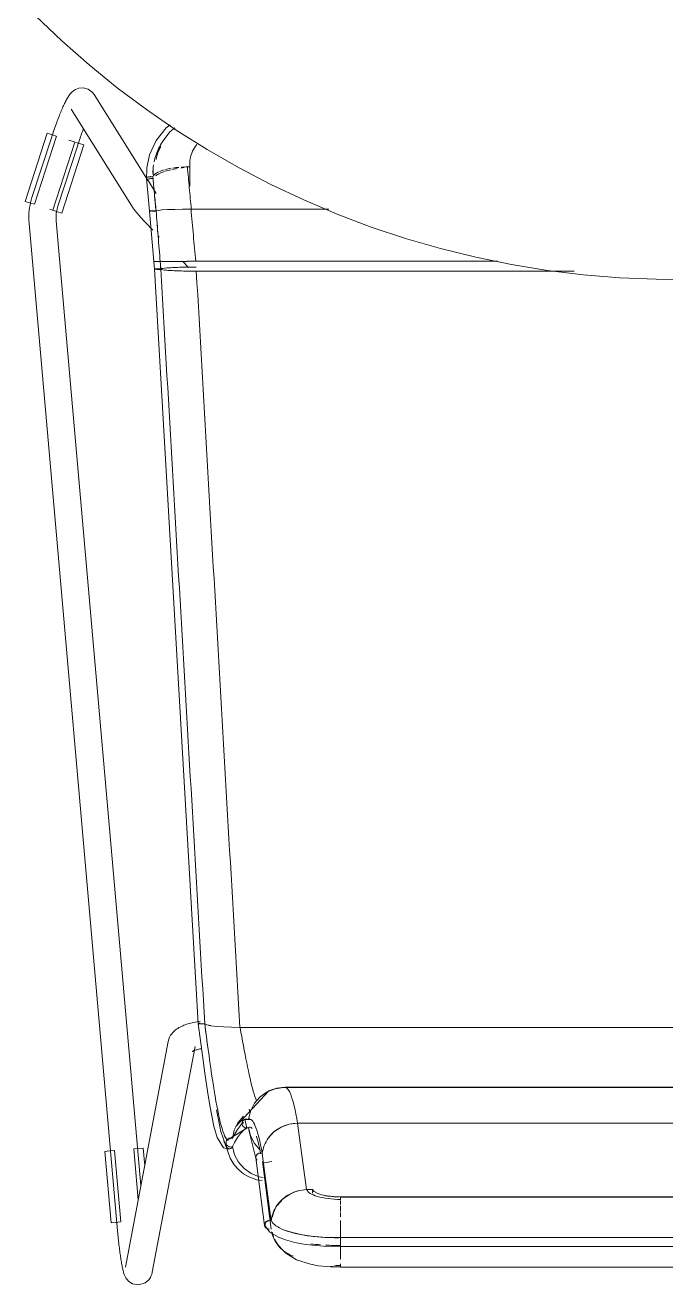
# Model space of a CAD drawing. Header units: millimetres. Extents: x 155927 to 295199, y -4084 to 97293.
# Drawn here: x 159462 to 159744, y 19266 to 19820 of the extents above; entities that cross this region are included whole.
import ezdxf

# ---------------------------------------------------------------- set-up
doc = ezdxf.new("R2010")
doc.units = ezdxf.units.MM
doc.header["$MEASUREMENT"] = 0
doc.layers.add('I-FURN', color=8, linetype='CONTINUOUS', lineweight=9)

msp = doc.modelspace()

# ---------------------------------------------------------------- linework, layer by layer
at = {"layer": 'I-FURN'}
for p, q in [((159466.81, 19824.07), (159478.39, 19813.03)), ((159478.39, 19813.03), (159490.4, 19802.46)), ((159490.4, 19802.46), (159502.83, 19792.38)), ((159482.47, 19790.05), (159482.1, 19789.62)), ((159482.93, 19790.51), (159482.47, 19790.05)), ((159483.56, 19791.03), (159482.93, 19790.51)), ((159484.48, 19791.6), (159483.56, 19791.03)), ((159485.86, 19792.12), (159484.48, 19791.6)), ((159487.83, 19792.29), (159485.86, 19792.12)), ((159490.06, 19791.71), (159487.83, 19792.29)), ((159491.79, 19790.48), (159490.06, 19791.71)), ((159491.79, 19790.48), (159492.68, 19789.36)), ((159502.83, 19792.38), (159515.64, 19782.81)), ((159479.16, 19784.44), (159478.92, 19783.92)), ((159479.4, 19784.95), (159479.16, 19784.44)), ((159479.63, 19785.44), (159479.4, 19784.95)), ((159479.86, 19785.92), (159479.63, 19785.44)), ((159480.09, 19786.37), (159479.86, 19785.92)), ((159480.32, 19786.82), (159480.09, 19786.37)), ((159480.55, 19787.24), (159480.32, 19786.82)), ((159480.78, 19787.65), (159480.55, 19787.24)), ((159481.01, 19788.05), (159480.78, 19787.65)), ((159481.26, 19788.44), (159481.01, 19788.05)), ((159481.51, 19788.83), (159481.26, 19788.44)), ((159481.79, 19789.22), (159481.51, 19788.83)), ((159482.1, 19789.62), (159481.79, 19789.22)), ((159515.72, 19752.6), (159492.68, 19789.36)), ((159476.94, 19779.11), (159476.69, 19778.44)), ((159477.2, 19779.76), (159476.94, 19779.11)), ((159477.45, 19780.4), (159477.2, 19779.76)), ((159477.7, 19781.02), (159477.45, 19780.4)), ((159477.95, 19781.64), (159477.7, 19781.02)), ((159478.19, 19782.23), (159477.95, 19781.64)), ((159478.44, 19782.81), (159478.19, 19782.23)), ((159478.68, 19783.37), (159478.44, 19782.81)), ((159478.92, 19783.92), (159478.68, 19783.37)), ((159482.51, 19782.99), (159509.82, 19739.41)), ((159515.64, 19782.81), (159528.83, 19773.75)), ((159474.91, 19773.5), (159474.66, 19772.77)), ((159475.16, 19774.23), (159474.91, 19773.5)), ((159475.42, 19774.95), (159475.16, 19774.23)), ((159475.67, 19775.67), (159475.42, 19774.95)), ((159475.92, 19776.38), (159475.67, 19775.67)), ((159476.18, 19777.07), (159475.92, 19776.38)), ((159476.43, 19777.76), (159476.18, 19777.07)), ((159476.69, 19778.44), (159476.43, 19777.76)), ((159487.65, 19773.48), (159487.41, 19772.85)), ((159487.88, 19774.1), (159487.65, 19773.48)), ((159524.31, 19774.69), (159519.97, 19769.16)), ((159526.06, 19776.09), (159524.31, 19774.69)), ((159528.12, 19774.76), (159526.04, 19773.02)), ((159528.83, 19773.75), (159542.38, 19765.23)), ((159462.31, 19742.39), (159472, 19772.39)), ((159474.02, 19770.84), (159465.31, 19744.02)), ((159466.36, 19741.08), (159476.04, 19771.09)), ((159472, 19772.39), (159473.95, 19771.76)), ((159473.95, 19771.76), (159475.93, 19771.13)), ((159474.17, 19771.29), (159474.02, 19770.84)), ((159474.42, 19772.03), (159474.17, 19771.29)), ((159474.66, 19772.77), (159474.42, 19772.03)), ((159484.11, 19768.48), (159474.43, 19738.48)), ((159484.02, 19768.51), (159481.54, 19769.31)), ((159484.23, 19768.44), (159486.2, 19767.81)), ((159485.77, 19768.15), (159485.54, 19767.46)), ((159486, 19768.84), (159485.77, 19768.15)), ((159486.24, 19769.52), (159486, 19768.84)), ((159486.2, 19767.81), (159488.16, 19767.18)), ((159486.47, 19770.2), (159486.24, 19769.52)), ((159486.7, 19770.88), (159486.47, 19770.2)), ((159486.94, 19771.54), (159486.7, 19770.88)), ((159487.17, 19772.2), (159486.94, 19771.54)), ((159487.41, 19772.85), (159487.17, 19772.2)), ((159519.97, 19769.16), (159517.07, 19762.85)), ((159522.55, 19768.45), (159520.64, 19764.76)), ((159526.04, 19773.02), (159522.55, 19768.45)), ((159476.72, 19740.31), (159485.44, 19767.13)), ((159478.47, 19737.17), (159488.16, 19767.18)), ((159485.54, 19767.46), (159485.44, 19767.13)), ((159517.07, 19762.85), (159515.86, 19757.2)), ((159542.38, 19765.23), (159556.25, 19757.26)), ((159515.86, 19757.2), (159515.77, 19751.74)), ((159533.72, 19757.52), (159534.77, 19757.52)), ((159534.71, 19758.76), (159534.71, 19749.01)), ((159556.25, 19757.26), (159570.43, 19749.85)), ((159517.07, 19738.14), (159515.65, 19752.63)), ((159519.99, 19745.78), (159515.95, 19752.22)), ((159570.43, 19749.85), (159584.89, 19743.01)), ((159464.27, 19741.76), (159462.31, 19742.39)), ((159464.45, 19740.7), (159464.25, 19739.58)), ((159466.24, 19741.12), (159464.27, 19741.76)), ((159464.69, 19741.82), (159464.45, 19740.7)), ((159464.98, 19742.93), (159464.69, 19741.82)), ((159465.31, 19744.02), (159464.98, 19742.93)), ((159476.53, 19739.65), (159476.72, 19740.29)), ((159476.72, 19740.29), (159476.72, 19740.31)), ((159584.89, 19743.01), (159599.62, 19736.76)), ((159463.93, 19736.17), (159463.92, 19735.03)), ((159463.92, 19735.03), (159463.95, 19733.89)), ((159463.99, 19737.31), (159463.93, 19736.17)), ((159464.1, 19738.45), (159463.99, 19737.31)), ((159464.25, 19739.58), (159464.1, 19738.45)), ((159474.33, 19738.51), (159473.16, 19738.88)), ((159476.52, 19737.8), (159474.54, 19738.44)), ((159475.92, 19735.74), (159475.96, 19736.4)), ((159475.92, 19735.07), (159475.92, 19735.74)), ((159475.93, 19734.41), (159475.92, 19735.07)), ((159475.96, 19736.4), (159476.02, 19737.06)), ((159476.02, 19737.06), (159476.11, 19737.71)), ((159476.11, 19737.71), (159476.22, 19738.37)), ((159476.22, 19738.37), (159476.36, 19739.01)), ((159476.36, 19739.01), (159476.53, 19739.65)), ((159478.47, 19737.17), (159476.52, 19737.8)), ((159509.82, 19739.41), (159510.03, 19739.08)), ((159510.03, 19739.08), (159510.22, 19738.82)), ((159510.22, 19738.82), (159510.39, 19738.59)), ((159510.39, 19738.59), (159510.57, 19738.37)), ((159510.57, 19738.37), (159510.75, 19738.15)), ((159510.75, 19738.15), (159510.94, 19737.92)), ((159510.94, 19737.92), (159511.14, 19737.68)), ((159511.14, 19737.68), (159511.35, 19737.43)), ((159511.35, 19737.43), (159511.58, 19737.16)), ((159511.58, 19737.16), (159511.82, 19736.88)), ((159511.82, 19736.88), (159512.08, 19736.59)), ((159512.08, 19736.59), (159512.35, 19736.28)), ((159512.35, 19736.28), (159512.64, 19735.95)), ((159512.64, 19735.95), (159512.94, 19735.62)), ((159512.94, 19735.62), (159513.26, 19735.27)), ((159513.26, 19735.27), (159513.59, 19734.9)), ((159513.59, 19734.9), (159513.93, 19734.53)), ((159513.93, 19734.53), (159514.29, 19734.14)), ((159517.07, 19738.14), (159517.14, 19738.16)), ((159517.14, 19738.16), (159517.07, 19738.14)), ((159518.9, 19715.94), (159517.07, 19738.14)), ((159517.07, 19738.14), (159517.13, 19738.11)), ((159517.14, 19738.11), (159517.07, 19738.14)), ((159517.13, 19738.11), (159517.32, 19738.09)), ((159517.33, 19738.19), (159517.14, 19738.16)), ((159517.32, 19738.09), (159517.14, 19738.11)), ((159517.32, 19738.09), (159517.61, 19738.07)), ((159517.62, 19738.07), (159517.32, 19738.09)), ((159517.62, 19738.21), (159517.33, 19738.19)), ((159517.33, 19738.19), (159517.63, 19738.21)), ((159518.01, 19738.23), (159517.62, 19738.21)), ((159517.63, 19738.21), (159518.01, 19738.23)), ((159517.99, 19738.05), (159518.45, 19738.04)), ((159518.45, 19738.04), (159518, 19738.05)), ((159518.46, 19738.24), (159518.01, 19738.23)), ((159518.01, 19738.23), (159518.46, 19738.24)), ((159518.45, 19738.04), (159518.94, 19738.04)), ((159518.94, 19738.04), (159518.45, 19738.04)), ((159518.95, 19738.24), (159518.46, 19738.24)), ((159518.46, 19738.24), (159518.96, 19738.24)), ((159518.94, 19738.04), (159519.43, 19738.04)), ((159519.44, 19738.04), (159518.94, 19738.04)), ((159519.45, 19738.24), (159518.95, 19738.24)), ((159518.96, 19738.24), (159519.45, 19738.24)), ((159519.43, 19738.04), (159519.91, 19738.05)), ((159519.91, 19738.05), (159519.44, 19738.04)), ((159519.92, 19738.23), (159519.45, 19738.24)), ((159519.45, 19738.24), (159519.92, 19738.23)), ((159520.81, 19738.43), (159519.92, 19738.23)), ((159519.92, 19738.23), (159520.81, 19738.42)), ((159520.81, 19738.42), (159522.53, 19738.6)), ((159522.55, 19738.6), (159520.81, 19738.43)), ((159522.54, 19738.6), (159524.98, 19738.75)), ((159525.03, 19738.75), (159522.55, 19738.6)), ((159525.02, 19738.75), (159528.06, 19738.87)), ((159528.12, 19738.87), (159525.03, 19738.75)), ((159528.12, 19738.87), (159531.56, 19738.94)), ((159531.56, 19738.94), (159528.12, 19738.87)), ((159535.42, 19738.97), (159531.66, 19738.94)), ((159531.66, 19738.94), (159535.3, 19738.97)), ((159595.97, 19738.97), (159535.42, 19738.97)), ((159535.42, 19738.97), (159595.97, 19738.97)), ((159599.62, 19736.76), (159614.58, 19731.1)), ((159463.95, 19733.89), (159464.02, 19732.75)), ((159464.02, 19732.75), (159464.03, 19732.7)), ((159464.03, 19732.7), (159502.97, 19289.38)), ((159475.98, 19733.75), (159475.93, 19734.41)), ((159513.26, 19309.4), (159475.98, 19733.75)), ((159514.29, 19734.14), (159514.65, 19733.73)), ((159514.65, 19733.73), (159515.04, 19733.32)), ((159515.04, 19733.32), (159515.43, 19732.89)), ((159515.43, 19732.89), (159515.83, 19732.46)), ((159515.83, 19732.46), (159516.24, 19732.01)), ((159516.24, 19732.01), (159516.67, 19731.56)), ((159516.67, 19731.56), (159517.1, 19731.1)), ((159517.1, 19731.1), (159517.54, 19730.63)), ((159517.54, 19730.63), (159517.99, 19730.15)), ((159517.99, 19730.15), (159518.44, 19729.67)), ((159614.58, 19731.1), (159629.76, 19726.04)), ((159520.8, 19727.18), (159521.28, 19726.68)), ((159629.76, 19726.04), (159645.13, 19721.6)), ((159645.13, 19721.6), (159660.66, 19717.77)), ((159518.9, 19715.94), (159519.17, 19712.58)), ((159518.97, 19715.94), (159518.9, 19715.94)), ((159518.9, 19715.94), (159518.97, 19715.94)), ((159518.96, 19715.94), (159518.9, 19715.94)), ((159518.9, 19715.94), (159518.96, 19715.94)), ((159519.15, 19715.94), (159518.96, 19715.94)), ((159518.96, 19715.94), (159519.15, 19715.93)), ((159519.16, 19715.93), (159518.97, 19715.94)), ((159518.97, 19715.94), (159519.15, 19715.94)), ((159519.15, 19715.94), (159519.45, 19715.94)), ((159519.44, 19715.94), (159519.15, 19715.94)), ((159519.15, 19715.93), (159519.45, 19715.93)), ((159519.45, 19715.93), (159519.16, 19715.93)), ((159519.24, 19712.61), (159519.17, 19712.58)), ((159538.46, 19380.67), (159519.17, 19712.58)), ((159519.17, 19712.58), (159519.24, 19712.55)), ((159519.43, 19712.63), (159519.24, 19712.61)), ((159519.24, 19712.55), (159519.43, 19712.52)), ((159519.72, 19712.66), (159519.43, 19712.63)), ((159519.43, 19712.52), (159519.72, 19712.5)), ((159519.82, 19715.94), (159519.44, 19715.94)), ((159519.45, 19715.94), (159519.83, 19715.94)), ((159519.83, 19715.93), (159519.45, 19715.93)), ((159519.45, 19715.93), (159519.83, 19715.93)), ((159520.11, 19712.67), (159519.72, 19712.66)), ((159519.72, 19712.5), (159520.1, 19712.48)), ((159520.28, 19715.95), (159519.82, 19715.94)), ((159519.83, 19715.94), (159520.28, 19715.95)), ((159520.29, 19715.93), (159519.83, 19715.93)), ((159519.83, 19715.93), (159520.28, 19715.93)), ((159520.1, 19712.48), (159520.55, 19712.47)), ((159520.56, 19712.68), (159520.11, 19712.67)), ((159520.28, 19715.95), (159520.77, 19715.95)), ((159520.77, 19715.95), (159520.28, 19715.95)), ((159520.28, 19715.93), (159520.77, 19715.93)), ((159520.78, 19715.93), (159520.29, 19715.93)), ((159520.55, 19712.47), (159521.04, 19712.47)), ((159521.05, 19712.69), (159520.56, 19712.68)), ((159520.77, 19715.95), (159521.27, 19715.95)), ((159521.26, 19715.95), (159520.77, 19715.95)), ((159520.77, 19715.93), (159521.27, 19715.93)), ((159521.27, 19715.93), (159520.78, 19715.93)), ((159521.04, 19712.47), (159521.54, 19712.47)), ((159521.54, 19712.69), (159521.05, 19712.69)), ((159521.74, 19715.94), (159521.26, 19715.95)), ((159521.27, 19715.95), (159521.74, 19715.94)), ((159521.74, 19715.93), (159521.27, 19715.93)), ((159521.27, 19715.93), (159521.74, 19715.93)), ((159522.01, 19712.68), (159521.54, 19712.69)), ((159521.54, 19712.47), (159522.01, 19712.48)), ((159521.74, 19715.94), (159522.63, 19715.96)), ((159522.62, 19715.96), (159521.74, 19715.94)), ((159522.92, 19712.89), (159522.01, 19712.68)), ((159522.01, 19712.48), (159522.9, 19712.27)), ((159524.37, 19715.97), (159522.62, 19715.96)), ((159522.63, 19715.96), (159524.37, 19715.97)), ((159524.39, 19715.9), (159522.64, 19715.92)), ((159522.64, 19715.92), (159524.39, 19715.9)), ((159524.67, 19713.08), (159522.92, 19712.89)), ((159524.37, 19715.97), (159526.87, 19715.98)), ((159526.87, 19715.98), (159524.37, 19715.97)), ((159526.89, 19715.89), (159524.39, 19715.9)), ((159524.39, 19715.9), (159526.89, 19715.89)), ((159527.16, 19713.24), (159524.67, 19713.08)), ((159530.01, 19715.99), (159526.87, 19715.98)), ((159526.88, 19715.98), (159530, 19715.99)), ((159530.28, 19713.37), (159527.16, 19713.24)), ((159530.01, 19715.99), (159533.57, 19716)), ((159533.57, 19716), (159530.01, 19715.99)), ((159533.57, 19715.88), (159530.01, 19715.88)), ((159530.01, 19715.88), (159533.57, 19715.88)), ((159533.83, 19713.44), (159530.28, 19713.37)), ((159531.56, 19716), (159534.14, 19713.33)), ((159533.57, 19716), (159537.36, 19716)), ((159537.36, 19716), (159533.57, 19716)), ((159537.52, 19713.47), (159533.83, 19713.44)), ((159537.36, 19716), (159670.19, 19716)), ((159670.19, 19716), (159537.36, 19716)), ((159660.66, 19717.77), (159676.34, 19714.57)), ((159676.34, 19714.57), (159692.13, 19711.99)), ((159522.9, 19712.27), (159524.64, 19712.08)), ((159524.64, 19712.08), (159527.15, 19711.91)), ((159527.15, 19711.91), (159530.28, 19711.79)), ((159530.28, 19711.79), (159533.84, 19711.71)), ((159533.84, 19711.71), (159537.63, 19711.68)), ((159537.63, 19711.68), (159703.9, 19711.68)), ((159703.9, 19711.68), (159537.63, 19711.68)), ((159692.13, 19711.99), (159708.01, 19710.05)), ((159708.01, 19710.05), (159723.96, 19708.75)), ((159723.96, 19708.75), (159739.94, 19708.08)), ((159739.94, 19708.08), (159748.58, 19707.99)), ((159531.63, 19379.65), (159532.2, 19379.88)), ((159532.2, 19379.88), (159532.78, 19380.1)), ((159532.78, 19380.1), (159533.37, 19380.31)), ((159533.37, 19380.31), (159533.98, 19380.5)), ((159533.98, 19380.5), (159534.59, 19380.69)), ((159534.59, 19380.69), (159535.22, 19380.86)), ((159535.22, 19380.86), (159535.87, 19381.02)), ((159535.87, 19381.02), (159536.52, 19381.17)), ((159536.52, 19381.17), (159537.19, 19381.32)), ((159537.19, 19381.32), (159537.87, 19381.45)), ((159537.87, 19381.45), (159538.56, 19381.58)), ((159538.52, 19380.72), (159538.46, 19380.67)), ((159538.46, 19380.67), (159538.52, 19380.72)), ((159538.46, 19380.67), (159540.02, 19368.81)), ((159538.56, 19381.58), (159539.27, 19381.69)), ((159538.7, 19380.77), (159538.99, 19380.82)), ((159539, 19380.82), (159538.71, 19380.77)), ((159539.02, 19380.52), (159538.72, 19380.57)), ((159538.73, 19380.57), (159539.03, 19380.52)), ((159538.99, 19380.82), (159539.37, 19380.85)), ((159539.38, 19380.85), (159539, 19380.82)), ((159539.41, 19380.49), (159539.02, 19380.52)), ((159539.03, 19380.52), (159539.41, 19380.49)), ((159539.41, 19380.49), (159539.87, 19380.47)), ((159539.86, 19380.47), (159539.41, 19380.49)), ((159540.36, 19380.46), (159539.86, 19380.47)), ((159539.87, 19380.47), (159540.36, 19380.46)), ((159540.36, 19380.46), (159540.86, 19380.46)), ((159540.85, 19380.46), (159540.36, 19380.46)), ((159541.33, 19380.48), (159540.85, 19380.46)), ((159540.86, 19380.46), (159541.33, 19380.48)), ((159542.23, 19380.08), (159541.33, 19380.48)), ((159541.33, 19380.48), (159542.23, 19380.08)), ((159543.97, 19379.72), (159542.23, 19380.08)), ((159542.23, 19380.08), (159543.98, 19379.71)), ((159525.53, 19373.81), (159525.89, 19374.7)), ((159525.89, 19374.7), (159526.33, 19375.5)), ((159526.33, 19375.5), (159526.81, 19376.18)), ((159526.81, 19376.18), (159527.32, 19376.78)), ((159527.32, 19376.78), (159527.84, 19377.3)), ((159527.84, 19377.3), (159528.37, 19377.75)), ((159528.37, 19377.75), (159528.91, 19378.15)), ((159528.91, 19378.15), (159529.44, 19378.51)), ((159529.44, 19378.51), (159529.98, 19378.84)), ((159529.98, 19378.84), (159530.52, 19379.13)), ((159530.52, 19379.13), (159531.07, 19379.4)), ((159531.07, 19379.4), (159531.63, 19379.65)), ((159546.44, 19379.4), (159543.98, 19379.71)), ((159543.98, 19379.71), (159546.47, 19379.4)), ((159549.53, 19379.17), (159546.47, 19379.4)), ((159546.47, 19379.4), (159549.57, 19379.16)), ((159553.05, 19379.01), (159549.57, 19379.16)), ((159549.57, 19379.16), (159553.11, 19379.01)), ((159556.8, 19378.95), (159553.11, 19379.01)), ((159553.11, 19379.01), (159556.88, 19378.95)), ((159556.88, 19378.95), (159940.28, 19378.95)), ((159940.28, 19378.95), (159556.88, 19378.95)), ((159525.27, 19372.82), (159506.45, 19273.53)), ((159518.24, 19271.3), (159537.06, 19370.59)), ((159525.27, 19372.82), (159525.53, 19373.81)), ((159536.6, 19368.72), (159536.87, 19368.82)), ((159536.87, 19368.82), (159537.17, 19368.93)), ((159537.17, 19368.93), (159537.51, 19369.04)), ((159537.51, 19369.04), (159537.88, 19369.15)), ((159537.88, 19369.15), (159538.27, 19369.25)), ((159538.27, 19369.25), (159538.69, 19369.36)), ((159538.69, 19369.36), (159539.14, 19369.46)), ((159539.14, 19369.46), (159539.61, 19369.56)), ((159539.61, 19369.56), (159540.1, 19369.66)), ((159540.02, 19368.81), (159541.37, 19358.88)), ((159535.84, 19368.36), (159535.86, 19368.37)), ((159535.86, 19368.37), (159535.94, 19368.42)), ((159535.94, 19368.42), (159536.02, 19368.46)), ((159536.02, 19368.46), (159536.18, 19368.54)), ((159536.18, 19368.54), (159536.37, 19368.63)), ((159536.37, 19368.63), (159536.6, 19368.72)), ((159541.37, 19358.88), (159542.55, 19350.87)), ((159568.51, 19350.43), (159572.97, 19352.16)), ((159576.18, 19352.45), (159572.39, 19351.98)), ((159572.4, 19351.97), (159576.18, 19352.45)), ((159572.97, 19352.16), (159576.72, 19352.6)), ((159576.18, 19352.45), (159920.97, 19352.45)), ((159920.97, 19352.45), (159576.18, 19352.45)), ((159615.63, 19352.6), (159576.72, 19352.6)), ((159920.43, 19352.6), (159615.63, 19352.6)), ((159542.55, 19350.87), (159543.59, 19344.55)), ((159555.01, 19335.34), (159569.61, 19351.03)), ((159563.18, 19345.56), (159565.69, 19348.44)), ((159565.69, 19348.44), (159563.18, 19345.57)), ((159565.69, 19348.44), (159568.83, 19350.61)), ((159568.82, 19350.61), (159565.69, 19348.44)), ((159572.39, 19351.98), (159568.82, 19350.61)), ((159568.83, 19350.61), (159572.4, 19351.97)), ((159569.61, 19351.03), (159571.53, 19351.74)), ((159543.59, 19344.55), (159545.39, 19335.53)), ((159546.57, 19342.76), (159548.47, 19333.09)), ((159561.43, 19342.17), (159560.53, 19338.46)), ((159563.18, 19345.57), (159561.43, 19342.17)), ((159561.43, 19342.17), (159563.18, 19345.56)), ((159545.39, 19335.53), (159546.8, 19330.53)), ((159555.95, 19337.01), (159554.31, 19333.68)), ((159554.32, 19333.68), (159555.96, 19337.01)), ((159558.35, 19339.84), (159555.95, 19337.01)), ((159555.96, 19337.01), (159558.35, 19339.84)), ((159557.76, 19337.2), (159557.69, 19336.71)), ((159557.69, 19336.71), (159557.76, 19336.21)), ((159557.7, 19336.71), (159557.76, 19337.2)), ((159557.76, 19336.22), (159557.7, 19336.71)), ((159557.76, 19337.2), (159557.95, 19337.66)), ((159557.95, 19337.66), (159557.76, 19337.2)), ((159557.95, 19335.75), (159557.76, 19336.22)), ((159557.76, 19336.21), (159557.95, 19335.75)), ((159557.95, 19337.66), (159558.24, 19338.06)), ((159558.24, 19338.06), (159557.95, 19337.66)), ((159558.24, 19335.35), (159557.95, 19335.75)), ((159557.95, 19335.75), (159558.24, 19335.35)), ((159558.62, 19338.38), (159558.24, 19338.06)), ((159558.24, 19338.06), (159558.63, 19338.37)), ((159559.07, 19338.58), (159558.62, 19338.38)), ((159558.63, 19338.37), (159559.08, 19338.57)), ((159558.72, 19338.43), (159561.6, 19338.48)), ((159559.02, 19338.56), (159559.85, 19334.67)), ((159559.57, 19338.66), (159559.07, 19338.58)), ((159559.08, 19338.57), (159559.57, 19338.66)), ((159559.57, 19338.66), (159560.06, 19338.62)), ((159560.06, 19338.62), (159559.57, 19338.66)), ((159560.06, 19338.62), (159560.53, 19338.46)), ((159560.53, 19338.46), (159560.06, 19338.62)), ((159578.45, 19336.38), (159574.9, 19335.06)), ((159582.22, 19336.85), (159578.45, 19336.38)), ((159586.08, 19307.57), (159582.22, 19336.85)), ((159582.22, 19336.85), (159914.93, 19336.85)), ((159914.93, 19336.85), (159582.22, 19336.85)), ((159546.8, 19330.53), (159549.57, 19325.9)), ((159548.47, 19333.09), (159552.46, 19321.38)), ((159550.9, 19329.14), (159560.29, 19334.85)), ((159551.23, 19329.63), (159551.61, 19329.95)), ((159551.61, 19329.95), (159551.23, 19329.64)), ((159551.61, 19329.95), (159552.06, 19330.16)), ((159552.06, 19330.16), (159551.61, 19329.95)), ((159552.06, 19330.16), (159552.55, 19330.25)), ((159552.55, 19330.25), (159552.06, 19330.16)), ((159552.55, 19330.25), (159553.05, 19330.22)), ((159553.05, 19330.22), (159552.55, 19330.25)), ((159553.05, 19330.22), (159553.52, 19330.07)), ((159553.52, 19330.07), (159553.05, 19330.22)), ((159553.52, 19330.07), (159554.32, 19333.68)), ((159554.31, 19333.68), (159553.52, 19330.07)), ((159558.63, 19335.04), (159558.24, 19335.35)), ((159558.24, 19335.35), (159558.62, 19335.04)), ((159558.62, 19335.04), (159559.07, 19334.83)), ((159559.08, 19334.84), (159558.63, 19335.04)), ((159559.07, 19334.83), (159559.57, 19334.75)), ((159559.57, 19334.75), (159559.08, 19334.84)), ((159560.06, 19334.79), (159559.57, 19334.75)), ((159559.57, 19334.75), (159560.06, 19334.79)), ((159560.53, 19334.95), (159560.06, 19334.79)), ((159560.06, 19334.79), (159560.53, 19334.95)), ((159560.53, 19334.95), (159561.43, 19331.24)), ((159560.89, 19333.1), (159560.57, 19334.97)), ((159563.86, 19321.49), (159560.89, 19333.1)), ((159561.43, 19331.24), (159563.18, 19327.84)), ((159571.79, 19332.98), (159569.3, 19330.24)), ((159574.9, 19335.06), (159571.79, 19332.98)), ((159497.4, 19324.4), (159499.44, 19324.58)), ((159499.44, 19324.58), (159501.51, 19324.76)), ((159504.39, 19293.36), (159501.63, 19324.77)), ((159510.08, 19325.51), (159512.05, 19303.03)), ((159510.2, 19325.52), (159512.27, 19325.7)), ((159512.27, 19325.7), (159514.31, 19325.88)), ((159515.01, 19317.99), (159514.31, 19325.88)), ((159549.57, 19325.9), (159551.75, 19325.37)), ((159550.7, 19328.29), (159550.76, 19328.77)), ((159550.76, 19328.77), (159550.7, 19328.29)), ((159550.78, 19327.8), (159550.7, 19328.29)), ((159550.7, 19328.29), (159550.77, 19327.8)), ((159550.76, 19328.77), (159550.94, 19329.23)), ((159550.94, 19329.23), (159550.76, 19328.77)), ((159550.77, 19327.8), (159550.97, 19327.35)), ((159550.97, 19327.35), (159550.78, 19327.8)), ((159551.23, 19329.64), (159550.94, 19329.23)), ((159550.94, 19329.23), (159551.23, 19329.63)), ((159551.27, 19326.95), (159550.97, 19327.35)), ((159550.97, 19327.35), (159551.27, 19326.95)), ((159551.66, 19326.65), (159551.27, 19326.95)), ((159551.27, 19326.95), (159551.66, 19326.65)), ((159552.11, 19326.45), (159551.66, 19326.65)), ((159551.66, 19326.65), (159552.11, 19326.45)), ((159551.75, 19325.37), (159552.67, 19325.66)), ((159552.61, 19326.38), (159552.11, 19326.45)), ((159552.11, 19326.45), (159552.61, 19326.37)), ((159553.57, 19326.58), (159553.1, 19326.42)), ((159553.1, 19326.42), (159553.57, 19326.58)), ((159553.57, 19326.58), (159554.48, 19322.95)), ((159563.18, 19327.84), (159565.69, 19324.97)), ((159500.16, 19292.99), (159497.4, 19324.4)), ((159552.46, 19321.38), (159554.27, 19318.55)), ((159554.48, 19322.95), (159556.22, 19319.63)), ((159556.22, 19319.63), (159558.7, 19316.81)), ((159563.9, 19322.27), (159563.83, 19321.8)), ((159563.83, 19321.8), (159563.9, 19321.33)), ((159567.7, 19291.79), (159563.84, 19321.57)), ((159564.09, 19322.71), (159563.9, 19322.27)), ((159563.9, 19321.33), (159564.08, 19320.89)), ((159564.08, 19320.89), (159564.38, 19320.51)), ((159564.38, 19323.1), (159564.09, 19322.71)), ((159564.76, 19323.4), (159564.38, 19323.1)), ((159565.21, 19323.59), (159564.76, 19323.4)), ((159565.71, 19323.67), (159565.21, 19323.59)), ((159566.2, 19323.63), (159565.71, 19323.67)), ((159566.67, 19323.48), (159570.52, 19293.77)), ((159570.54, 19290.23), (159566.69, 19319.93)), ((159566.82, 19319.15), (159570.84, 19319.94)), ((159554.27, 19318.55), (159556.27, 19316.31)), ((159556.27, 19316.31), (159558.44, 19314.53)), ((159558.44, 19314.53), (159560.71, 19313.19)), ((159558.7, 19316.81), (159561.78, 19314.63)), ((159561.78, 19314.63), (159565.3, 19313.23)), ((159560.71, 19313.19), (159564.31, 19311.9)), ((159564.31, 19311.9), (159566.57, 19311.6)), ((159567.04, 19312.87), (159565.3, 19313.24)), ((159565.3, 19313.23), (159567.04, 19312.86)), ((159588.8, 19307.64), (159586.08, 19307.57)), ((159588.8, 19307.64), (159588.8, 19305.98)), ((159589.44, 19306.78), (159588.8, 19307.64)), ((159588.8, 19307.63), (159588.8, 19305.98)), ((159590.79, 19305.99), (159589.44, 19306.78)), ((159592.77, 19305.32), (159590.79, 19305.99)), ((159595.26, 19304.81), (159592.77, 19305.32)), ((159598.11, 19304.49), (159595.26, 19304.81)), ((159601.15, 19304.38), (159598.11, 19304.49)), ((159896, 19304.38), (159601.15, 19304.38)), ((159601.15, 19304.33), (159896, 19304.33)), ((159601.15, 19301.06), (159601.15, 19302.8)), ((159601.15, 19298.01), (159601.15, 19300.47)), ((159601.15, 19295.65), (159601.15, 19297.49)), ((159502.2, 19293.17), (159500.16, 19292.99)), ((159504.27, 19293.35), (159502.2, 19293.17)), ((159568.06, 19291.29), (159569.95, 19288.91)), ((159569.77, 19296.2), (159570.08, 19293.76)), ((159601.15, 19290.46), (159601.15, 19294.02)), ((159502.99, 19289.22), (159502.97, 19289.38)), ((159503.06, 19288.47), (159502.99, 19289.22)), ((159503.13, 19287.72), (159503.06, 19288.47)), ((159503.2, 19286.97), (159503.13, 19287.72)), ((159503.27, 19286.23), (159503.2, 19286.97)), ((159503.35, 19285.49), (159503.27, 19286.23)), ((159569.95, 19288.91), (159573.78, 19286.61)), ((159572.08, 19285.8), (159573.41, 19283.53)), ((159573.78, 19286.61), (159576.95, 19285.42)), ((159576.48, 19289.75), (159579.92, 19288.66)), ((159579.92, 19288.66), (159584.35, 19287.69)), ((159584.35, 19287.69), (159588.36, 19287.1)), ((159588.36, 19287.1), (159594.93, 19286.56)), ((159594.93, 19286.56), (159601.15, 19286.48)), ((159601.15, 19290.27), (159601.15, 19286.46)), ((159601.15, 19286.46), (159601.15, 19290.27)), ((159896, 19286.48), (159601.15, 19286.48)), ((159601.15, 19282.52), (159601.15, 19286.37)), ((159601.15, 19286.37), (159601.15, 19286.15)), ((159601.15, 19286.15), (159601.15, 19285.82)), ((159601.15, 19285.82), (159601.15, 19285.4)), ((159503.43, 19284.76), (159503.35, 19285.49)), ((159503.51, 19284.03), (159503.43, 19284.76)), ((159503.59, 19283.31), (159503.51, 19284.03)), ((159503.67, 19282.6), (159503.59, 19283.31)), ((159503.76, 19281.9), (159503.67, 19282.6)), ((159503.84, 19281.22), (159503.76, 19281.9)), ((159503.93, 19280.54), (159503.84, 19281.22)), ((159504.02, 19279.88), (159503.93, 19280.54)), ((159573.41, 19283.53), (159575.08, 19281.46)), ((159575.08, 19281.46), (159577.06, 19279.63)), ((159576.95, 19285.42), (159580.99, 19284.34)), ((159580.99, 19284.34), (159585.7, 19283.47)), ((159585.7, 19283.47), (159593.59, 19282.67)), ((159593.59, 19282.67), (159601.15, 19282.52)), ((159601.15, 19285.4), (159601.15, 19284.93)), ((159601.15, 19284.93), (159601.15, 19284.43)), ((159601.15, 19284.43), (159601.15, 19283.94)), ((159601.15, 19283.94), (159601.15, 19283.48)), ((159601.15, 19283.48), (159601.15, 19283.09)), ((159601.15, 19283.09), (159601.15, 19282.79)), ((159601.15, 19282.79), (159601.15, 19282.59)), ((159601.15, 19279.75), (159601.15, 19282.77)), ((159601.15, 19282.76), (159601.15, 19279.74)), ((159601.15, 19282.59), (159601.15, 19282.52)), ((159601.15, 19282.52), (159896, 19282.52)), ((159504.1, 19279.23), (159504.02, 19279.88)), ((159504.19, 19278.59), (159504.1, 19279.23)), ((159504.29, 19277.97), (159504.19, 19278.59)), ((159504.38, 19277.37), (159504.29, 19277.97)), ((159504.47, 19276.79), (159504.38, 19277.37)), ((159504.56, 19276.22), (159504.47, 19276.79)), ((159504.65, 19275.67), (159504.56, 19276.22)), ((159504.75, 19275.13), (159504.65, 19275.67)), ((159504.84, 19274.62), (159504.75, 19275.13)), ((159504.94, 19274.12), (159504.84, 19274.62)), ((159577.06, 19279.63), (159581.78, 19276.76)), ((159581.78, 19276.76), (159587.93, 19274.74)), ((159587.93, 19274.74), (159591.42, 19274.08)), ((159601.15, 19279.6), (159601.15, 19277.47)), ((159601.15, 19277), (159601.15, 19279.58)), ((159601.15, 19273.5), (159601.15, 19274.98)), ((159505.03, 19273.65), (159504.94, 19274.12)), ((159505.13, 19273.19), (159505.03, 19273.65)), ((159505.23, 19272.74), (159505.13, 19273.19)), ((159505.33, 19272.32), (159505.23, 19272.74)), ((159505.43, 19271.9), (159505.33, 19272.32)), ((159505.54, 19271.5), (159505.43, 19271.9)), ((159505.65, 19271.1), (159505.54, 19271.5)), ((159505.78, 19270.71), (159505.65, 19271.1)), ((159505.92, 19270.3), (159505.78, 19270.71)), ((159506.09, 19269.88), (159505.92, 19270.3)), ((159506.31, 19269.4), (159506.09, 19269.88)), ((159506.61, 19268.84), (159506.31, 19269.4)), ((159517.43, 19268.94), (159517.81, 19269.75)), ((159517.81, 19269.75), (159518.02, 19270.37)), ((159518.02, 19270.37), (159518.16, 19270.88)), ((159518.16, 19270.88), (159518.24, 19271.3)), ((159591.42, 19274.08), (159596.63, 19273.57)), ((159596.63, 19273.57), (159601.15, 19273.48)), ((159601.15, 19273.65), (159601.15, 19273.48)), ((159601.15, 19273.48), (159896, 19273.48)), ((159507.09, 19268.14), (159506.61, 19268.84)), ((159507.94, 19267.23), (159507.09, 19268.14)), ((159509.6, 19266.19), (159507.94, 19267.23)), ((159512.36, 19265.71), (159509.6, 19266.19)), ((159515.11, 19266.54), (159512.36, 19265.71)), ((159515.11, 19266.54), (159516.68, 19267.86)), ((159516.68, 19267.86), (159517.43, 19268.94))]:
    msp.add_line(p, q, dxfattribs=at)
for centre, major_axis, ratio, start_param, end_param in [((159582.35, 19321.78), (15.78, 0), 0.955139, 1.579038, 2.545717), ((159582.35, 19321.78), (15.78, 0), 0.955139, 2.545839, 2.787386), ((159582.35, 19321.78), (15.78, 0), 0.955139, 2.787556, 3.029056), ((159565.79, 19321.8), (1.96, 0), 0.955139, 1.359855, 3.903556), ((159601.15, 19289.23), (0, 15.75), 0.000004, 0.290246, 0.472486), ((159601.15, 19277.76), (12.4, 0), 0.287441, 4.492176, 4.712389)]:
    msp.add_ellipse(centre, major_axis=major_axis, ratio=ratio, start_param=start_param, end_param=end_param, dxfattribs=at)
for points, knots in [([(159519.06, 19759.76), (159519.5, 19761.88), (159520.51, 19764.96), (159522.15, 19767.72), (159522.73, 19768.59)], [0.1763318, 0.1763318, 0.1763318, 0.1763318, 0.3333333, 0.408557, 0.408557, 0.408557, 0.408557]), ([(159522.01, 19766.53), (159521.68, 19765.94), (159520.65, 19764.09), (159520.16, 19762.11), (159519.93, 19760.73)], [0.6175454, 0.6175454, 0.6175454, 0.6175454, 0.6666667, 0.7702374, 0.7702374, 0.7702374, 0.7702374]), ([(159534.77, 19757.52), (159534.55, 19759.91), (159535.18, 19763.51), (159537.11, 19766.51), (159537.88, 19767.41)], [0, 0, 0, 0, 0.3333333, 0.5, 0.5, 0.5, 0.5]), ([(159515.7, 19752.78), (159515.71, 19752.8), (159515.76, 19752.85), (159515.86, 19752.92), (159516.06, 19753.02), (159516.38, 19753.13), (159516.77, 19753.2), (159517.13, 19753.23), (159517.5, 19753.25), (159517.95, 19753.25), (159518.31, 19753.21), (159518.48, 19753.19)], [0.5555556, 0.5555556, 0.5555556, 0.5555556, 0.5833333, 0.6180556, 0.6527778, 0.7222222, 0.7916667, 0.8263889, 0.8611111, 0.9305556, 1, 1, 1, 1]), ([(159518.59, 19752.45), (159518.36, 19752.46), (159517.88, 19752.46), (159517.12, 19752.37), (159516.46, 19752.22), (159516.02, 19752.04), (159515.87, 19751.93), (159515.83, 19751.88)], [-1, -1, -1, -1, -0.90625, -0.8125, -0.71875, -0.625, -0.5625, -0.5625, -0.5625, -0.5625]), ([(159520.42, 19731.94), (159520.55, 19730.29), (159520.99, 19724.96), (159521.44, 19719.62), (159521.74, 19715.93)], [0.2766114, 0.2766114, 0.2766114, 0.2766114, 0.5, 1, 1, 1, 1]), ([(159519.17, 19712.58), (159519.17, 19712.6), (159519.31, 19712.63), (159519.7, 19712.66), (159520.09, 19712.67), (159520.55, 19712.69), (159521.04, 19712.69), (159521.55, 19712.69), (159521.86, 19712.68), (159522.01, 19712.68)], [-0.5, -0.5, -0.5, -0.5, -0.375, -0.3125, -0.25, -0.1875, -0.125, -0.0625, 0, 0, 0, 0]), ([(159522.01, 19712.48), (159521.78, 19712.47), (159521.29, 19712.47), (159520.66, 19712.47), (159520.2, 19712.48), (159519.78, 19712.5), (159519.33, 19712.53), (159519.17, 19712.56), (159519.17, 19712.58)], [-1, -1, -1, -1, -0.90625, -0.8125, -0.765625, -0.71875, -0.625, -0.501507, -0.501507, -0.501507, -0.501507]), ([(159522.01, 19712.68), (159522.3, 19712.82), (159523.7, 19713.03), (159527.05, 19713.25), (159530.2, 19713.37), (159533.76, 19713.45), (159536.27, 19713.47), (159537.52, 19713.47)], [-1, -1, -1, -1, -0.6666667, -0.5, -0.3333333, -0.1666667, -0.003964, -0.003964, -0.003964, -0.003964]), ([(159537.63, 19711.68), (159536.35, 19711.68), (159533.8, 19711.7), (159530.2, 19711.78), (159527.03, 19711.91), (159523.67, 19712.13), (159522.28, 19712.33), (159522.01, 19712.48)], [-1, -1, -1, -1, -0.833333, -0.666667, -0.5, -0.333333, 0, 0, 0, 0]), ([(159551.69, 19329.19), (159551.29, 19329.38), (159549.87, 19330.98), (159547.43, 19339.28), (159544.38, 19357.72), (159542.34, 19372.93), (159541.33, 19380.48)], [0.1500589, 0.1500589, 0.1500589, 0.1500589, 0.25, 0.5, 0.75, 1, 1, 1, 1]), ([(159564.18, 19346.68), (159563.69, 19347.83), (159562.23, 19352.07), (159559.8, 19362.78), (159557.85, 19373.56), (159556.88, 19378.95)], [0.375, 0.375, 0.375, 0.375, 0.5, 0.75, 1, 1, 1, 1]), ([(159582.22, 19336.85), (159581.21, 19342.58), (159579.38, 19350.22), (159577.55, 19352.6), (159576.72, 19352.6)], [0, 0, 0, 0, 0.5, 0.9107153, 0.9107153, 0.9107153, 0.9107153]), ([(159558.4, 19337.2), (159557.95, 19336.81), (159556.32, 19335.13), (159554.69, 19332.48), (159553.52, 19330.07)], [0.3036932, 0.3036932, 0.3036932, 0.3036932, 0.5, 1, 1, 1, 1]), ([(159559.85, 19334.67), (159558.92, 19334.2), (159556.83, 19332.41), (159554.73, 19328.98), (159553.57, 19326.58)], [0.0974617, 0.0974617, 0.0974617, 0.0974617, 0.5, 1, 1, 1, 1]), ([(159553.57, 19326.58), (159552.55, 19325.03), (159551.29, 19325.25), (159550.04, 19328.16), (159549.8, 19328.79)], [0, 0, 0, 0, 0.25, 0.3070827, 0.3070827, 0.3070827, 0.3070827]), ([(159569.66, 19293.95), (159569.52, 19293.95), (159569.3, 19293.92), (159569.01, 19293.84), (159568.74, 19293.73), (159568.42, 19293.53), (159568.1, 19293.22), (159567.87, 19292.86), (159567.73, 19292.5), (159567.69, 19292.19), (159567.68, 19291.91), (159567.72, 19291.65), (159567.79, 19291.4), (159567.9, 19291.15), (159568.09, 19290.85), (159568.42, 19290.54), (159568.82, 19290.33), (159569.17, 19290.23), (159569.43, 19290.19), (159569.59, 19290.18), (159569.66, 19290.18)], [0.1111111, 0.1111111, 0.1111111, 0.1111111, 0.1666667, 0.1944444, 0.2222222, 0.2777778, 0.3333333, 0.3888889, 0.4444444, 0.4791667, 0.5138889, 0.5486111, 0.5833333, 0.6180556, 0.6527778, 0.7222222, 0.7916667, 0.8263889, 0.8611111, 0.8888889, 0.8888889, 0.8888889, 0.8888889]), ([(159569.76, 19290.21), (159569.59, 19290.21), (159569.3, 19290.25), (159568.92, 19290.39), (159568.5, 19290.65), (159568.05, 19291.17), (159567.8, 19292.03), (159568.03, 19292.82), (159568.42, 19293.36), (159568.8, 19293.67), (159569.11, 19293.81), (159569.27, 19293.86)], [-0.875, -0.875, -0.875, -0.875, -0.8125, -0.765625, -0.71875, -0.625, -0.5, -0.375, -0.3125, -0.25, -0.1875, -0.1875, -0.1875, -0.1875]), ([(159570.75, 19289.03), (159570.91, 19288.29), (159571.47, 19286.41), (159573.02, 19283.58), (159574.69, 19281.75), (159575.65, 19280.98)], [0.0634811, 0.0634811, 0.0634811, 0.0634811, 0.1666667, 0.3333333, 0.5, 0.5, 0.5, 0.5]), ([(159601.15, 19286.46), (159598.8, 19286.41), (159594.15, 19286.48), (159587.31, 19287.12), (159581.2, 19288.2), (159577.98, 19289.22), (159576.49, 19289.75)], [0.0000052, 0.0000052, 0.0000052, 0.0000052, 0.1666667, 0.3333333, 0.5, 0.6602535, 0.6602535, 0.6602535, 0.6602535]), ([(159576.45, 19280.35), (159577.17, 19279.82), (159578.43, 19279.11), (159579.76, 19278.48), (159580.27, 19278.28)], [0.5455526, 0.5455526, 0.5455526, 0.5455526, 0.6666667, 0.739481, 0.739481, 0.739481, 0.739481])]:
    msp.add_open_spline(points, degree=3, knots=knots, dxfattribs=at)
for points in [[(159537.75, 19767.26), (159537.79, 19767.31), (159537.84, 19767.36), (159537.88, 19767.41)], [(159518.52, 19754.72), (159518.53, 19755.98), (159518.63, 19757.24), (159518.81, 19758.48)], [(159518.71, 19756.7), (159518.6, 19755.81), (159518.59, 19754.91), (159518.59, 19754.01)], [(159524.14, 19756.42), (159524.88, 19756.61), (159525.68, 19756.77), (159526.52, 19756.92)], [(159529.2, 19756.84), (159528.51, 19756.72), (159527.86, 19756.59), (159527.19, 19756.45)], [(159527.36, 19757.05), (159528.22, 19757.18), (159529.09, 19757.29), (159530, 19757.35)], [(159532.31, 19757.29), (159531.83, 19757.23), (159531.36, 19757.17), (159530.9, 19757.1)], [(159530.94, 19757.42), (159531.85, 19757.48), (159532.77, 19757.51), (159533.72, 19757.52)], [(159535.42, 19738.97), (159535.11, 19742.1), (159534.52, 19748.35), (159533.98, 19754.49), (159533.72, 19757.52)], [(159534.77, 19757.52), (159534.72, 19758.03), (159534.7, 19758.54), (159534.71, 19759.04)], [(159518.48, 19753.19), (159518.63, 19753.58), (159519.19, 19754.33), (159520.34, 19755.03), (159521.03, 19755.35)], [(159519.92, 19738.23), (159519.68, 19740.76), (159519.2, 19745.79), (159518.72, 19750.74), (159518.48, 19753.19)], [(159521.07, 19754.5), (159520.43, 19754.19), (159520.04, 19753.87), (159519.71, 19753.55)], [(159523.49, 19755.46), (159522.68, 19755.19), (159521.87, 19754.91), (159521.31, 19754.61)], [(159521.48, 19755.55), (159522.07, 19755.8), (159522.73, 19756.04), (159523.47, 19756.24)], [(159526.53, 19756.31), (159525.61, 19756.09), (159524.67, 19755.86), (159523.82, 19755.61)], [(159519.8, 19739.14), (159519.6, 19741.15), (159519.4, 19743.15), (159519.2, 19745.13)], [(159519.92, 19738.23), (159520.22, 19734.52), (159520.83, 19727.1), (159521.43, 19719.66), (159521.74, 19715.94)], [(159536.33, 19727.49), (159535.99, 19731.32), (159535.64, 19735.15), (159535.3, 19738.97)], [(159537.36, 19716), (159537.02, 19719.83), (159536.67, 19723.67), (159536.33, 19727.49)], [(159522.01, 19712.48), (159521.96, 19713.06), (159521.87, 19714.21), (159521.78, 19715.37), (159521.74, 19715.94)], [(159522.01, 19712.68), (159521.97, 19713.22), (159521.88, 19714.3), (159521.79, 19715.39), (159521.74, 19715.93)], [(159522.01, 19712.48), (159525.23, 19657.07), (159531.67, 19546.31), (159538.11, 19435.72), (159541.33, 19380.48)], [(159547.21, 19545.19), (159544.02, 19600.65), (159540.82, 19656.16), (159537.63, 19711.68)], [(159556.8, 19378.95), (159553.6, 19434.31), (159550.41, 19489.73), (159547.21, 19545.19)], [(159542.53, 19371.12), (159542.13, 19374.21), (159541.74, 19377.34), (159541.34, 19380.47)], [(159576.72, 19352.6), (159576.54, 19352.6), (159576.36, 19352.55), (159576.18, 19352.45)], [(159561.09, 19341.52), (159561.04, 19341.98), (159560.98, 19342.45), (159560.93, 19342.92)], [(159566.67, 19323.48), (159565.65, 19328.98), (159563.6, 19337.04), (159561.56, 19339.01), (159560.53, 19338.46)], [(159562.17, 19334.53), (159561.62, 19335.1), (159561.08, 19335.24), (159560.53, 19334.95)], [(159566.05, 19323.26), (159565.39, 19326.39), (159564.73, 19329.31), (159564.07, 19331.03)], [(159586.08, 19307.57), (159584.79, 19307.53), (159582.29, 19307.18), (159578.69, 19305.76), (159575.54, 19303.57), (159573.01, 19300.73), (159571.25, 19297.39), (159570.67, 19295.02), (159570.52, 19293.77)], [(159573.35, 19300.65), (159573.92, 19301.46), (159574.57, 19302.2), (159575.3, 19302.87)], [(159575.87, 19303.46), (159576.81, 19304.3), (159578.92, 19305.72), (159581.3, 19306.78), (159582.55, 19307.02)], [(159601.15, 19303.26), (159599.26, 19303.29), (159595.52, 19303.55), (159590.72, 19304.51), (159587.4, 19305.91), (159586.46, 19307), (159586.33, 19307.56)], [(159592.77, 19305.27), (159594.83, 19304.73), (159597.54, 19304.44), (159600.31, 19304.35)], [(159570.98, 19295.29), (159571.29, 19296.68), (159571.79, 19298.05), (159572.49, 19299.3)], [(159576.31, 19289.81), (159574.85, 19290.39), (159572.38, 19291.65), (159571.07, 19293.06), (159570.72, 19293.78)], [(159571.6, 19286.89), (159571.35, 19287.55), (159571.19, 19288.23), (159571.04, 19288.91)], [(159592.34, 19283.3), (159590.87, 19283.41), (159589.41, 19283.55), (159588, 19283.73)], [(159601.15, 19283.06), (159598.93, 19283.02), (159596.73, 19283.05), (159594.55, 19283.16)], [(159601.15, 19273.58), (159599.57, 19273.57), (159598.07, 19273.65), (159596.64, 19273.78)]]:
    msp.add_open_spline(points, degree=3, dxfattribs=at)

doc.saveas('drawing.dxf')
